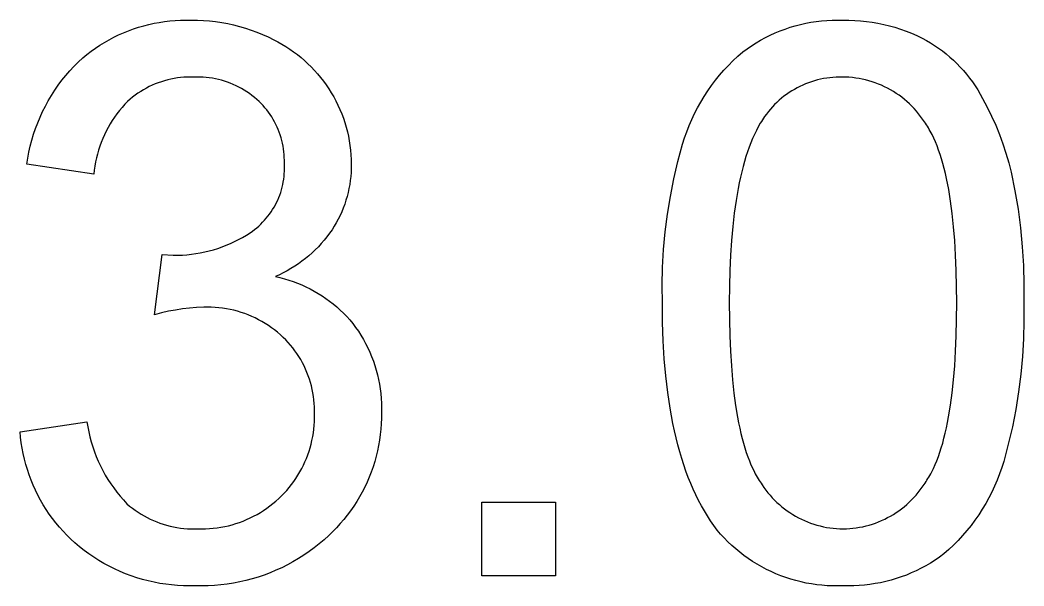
# Model space of a CAD drawing. Header units: millimetres. Extents: x 0 to 4468, y 0 to 3122.
# Drawn here: x 3204.4 to 3257.4, y 196.2 to 226 of the extents above; entities that cross this region are included whole.
import ezdxf

# ---------------------------------------------------------------- set-up
doc = ezdxf.new("R2010")
doc.units = ezdxf.units.MM
doc.header["$MEASUREMENT"] = 0
doc.layers.add('Domyślny', color=7, linetype='Continuous', true_color=0x000000)

msp = doc.modelspace()

# ---------------------------------------------------------------- linework, layer by layer
at = {"layer": 'Domyślny'}
for p, q in [((3211.79, 225.91), (3212.069, 225.952)), ((3212.069, 225.952), (3212.349, 225.985)), ((3212.349, 225.985), (3212.629, 226.009)), ((3212.629, 226.009), (3212.91, 226.023)), ((3212.91, 226.023), (3213.192, 226.028)), ((3213.192, 226.028), (3213.473, 226.024)), ((3213.473, 226.024), (3213.795, 226.021)), ((3213.795, 226.021), (3214.117, 226.008)), ((3214.117, 226.008), (3214.438, 225.983)), ((3214.438, 225.983), (3214.758, 225.947)), ((3214.758, 225.947), (3215.077, 225.901)), ((3246.14, 225.913), (3246.42, 225.956)), ((3246.42, 225.956), (3246.701, 225.989)), ((3246.701, 225.989), (3246.982, 226.012)), ((3246.982, 226.012), (3247.265, 226.025)), ((3247.265, 226.025), (3247.548, 226.029)), ((3247.548, 226.029), (3247.83, 226.024)), ((3247.83, 226.024), (3248.139, 226.024)), ((3248.139, 226.024), (3248.447, 226.014)), ((3248.447, 226.014), (3248.754, 225.993)), ((3248.754, 225.993), (3249.061, 225.962)), ((3249.061, 225.962), (3249.366, 225.92)), ((3209.902, 225.359), (3210.164, 225.465)), ((3210.164, 225.465), (3210.428, 225.561)), ((3210.428, 225.561), (3210.696, 225.649)), ((3210.696, 225.649), (3210.966, 225.728)), ((3210.966, 225.728), (3211.239, 225.798)), ((3211.239, 225.798), (3211.514, 225.859)), ((3211.514, 225.859), (3211.79, 225.91)), ((3215.077, 225.901), (3215.393, 225.843)), ((3215.393, 225.843), (3215.708, 225.774)), ((3215.708, 225.774), (3216.02, 225.695)), ((3216.02, 225.695), (3216.329, 225.605)), ((3216.329, 225.605), (3216.635, 225.504)), ((3216.635, 225.504), (3216.937, 225.393)), ((3244.247, 225.351), (3244.508, 225.459)), ((3244.508, 225.459), (3244.773, 225.558)), ((3244.773, 225.558), (3245.041, 225.648)), ((3245.041, 225.648), (3245.312, 225.728)), ((3245.312, 225.728), (3245.586, 225.799)), ((3245.586, 225.799), (3245.862, 225.861)), ((3245.862, 225.861), (3246.14, 225.913)), ((3249.366, 225.92), (3249.67, 225.868)), ((3249.67, 225.868), (3249.972, 225.805)), ((3249.972, 225.805), (3250.271, 225.731)), ((3250.271, 225.731), (3250.568, 225.648)), ((3250.568, 225.648), (3250.861, 225.554)), ((3250.861, 225.554), (3251.151, 225.45)), ((3251.151, 225.45), (3251.438, 225.336)), ((3208.898, 224.852), (3209.142, 224.991)), ((3209.142, 224.991), (3209.392, 225.122)), ((3209.392, 225.122), (3209.645, 225.245)), ((3209.645, 225.245), (3209.902, 225.359)), ((3216.937, 225.393), (3217.235, 225.271)), ((3217.235, 225.271), (3217.528, 225.139)), ((3217.528, 225.139), (3217.817, 224.997)), ((3217.817, 224.997), (3218.036, 224.884)), ((3243.243, 224.832), (3243.487, 224.975)), ((3243.487, 224.975), (3243.736, 225.109)), ((3243.736, 225.109), (3243.989, 225.235)), ((3243.989, 225.235), (3244.247, 225.351)), ((3251.438, 225.336), (3251.72, 225.212)), ((3251.72, 225.212), (3251.998, 225.078)), ((3251.998, 225.078), (3252.221, 224.958)), ((3252.221, 224.958), (3252.439, 224.83)), ((3207.969, 224.216), (3208.193, 224.387)), ((3208.193, 224.387), (3208.423, 224.55)), ((3208.423, 224.55), (3208.658, 224.705)), ((3208.658, 224.705), (3208.898, 224.852)), ((3218.036, 224.884), (3218.251, 224.764)), ((3218.251, 224.764), (3218.462, 224.636)), ((3218.462, 224.636), (3218.668, 224.502)), ((3218.668, 224.502), (3218.87, 224.361)), ((3218.87, 224.361), (3219.067, 224.213)), ((3242.541, 224.355), (3242.77, 224.522)), ((3242.77, 224.522), (3243.003, 224.681)), ((3243.003, 224.681), (3243.243, 224.832)), ((3252.439, 224.83), (3252.653, 224.695)), ((3252.653, 224.695), (3252.863, 224.553)), ((3252.863, 224.553), (3253.067, 224.403)), ((3253.067, 224.403), (3253.267, 224.247)), ((3207.515, 223.817), (3207.751, 224.038)), ((3207.751, 224.038), (3207.969, 224.216)), ((3219.067, 224.213), (3219.259, 224.058)), ((3219.259, 224.058), (3219.445, 223.897)), ((3219.445, 223.897), (3219.626, 223.73)), ((3241.784, 223.644), (3242.028, 223.89)), ((3242.028, 223.89), (3242.281, 224.127)), ((3242.281, 224.127), (3242.541, 224.355)), ((3253.267, 224.247), (3253.461, 224.084)), ((3253.461, 224.084), (3253.649, 223.915)), ((3253.649, 223.915), (3253.831, 223.739)), ((3206.858, 223.106), (3207.069, 223.351)), ((3207.069, 223.351), (3207.288, 223.588)), ((3207.288, 223.588), (3207.515, 223.817)), ((3219.626, 223.73), (3219.802, 223.558)), ((3219.802, 223.558), (3219.971, 223.379)), ((3219.971, 223.379), (3220.135, 223.195)), ((3241.321, 223.129), (3241.548, 223.391)), ((3241.548, 223.391), (3241.784, 223.644)), ((3253.831, 223.739), (3254.007, 223.557)), ((3254.007, 223.557), (3254.177, 223.369)), ((3254.177, 223.369), (3254.341, 223.176)), ((3206.463, 222.596), (3206.656, 222.855)), ((3206.656, 222.855), (3206.858, 223.106)), ((3211.901, 222.781), (3211.737, 222.725)), ((3212.066, 222.832), (3211.901, 222.781)), ((3212.233, 222.877), (3212.066, 222.832)), ((3212.401, 222.917), (3212.233, 222.877)), ((3212.571, 222.95), (3212.401, 222.917)), ((3212.741, 222.978), (3212.571, 222.95)), ((3212.913, 222.999), (3212.741, 222.978)), ((3213.085, 223.015), (3212.913, 222.999)), ((3213.257, 223.025), (3213.085, 223.015)), ((3213.43, 223.028), (3213.257, 223.025)), ((3213.603, 223.026), (3213.43, 223.028)), ((3213.767, 223.029), (3213.603, 223.026)), ((3213.931, 223.027), (3213.767, 223.029)), ((3214.095, 223.02), (3213.931, 223.027)), ((3214.259, 223.006), (3214.095, 223.02)), ((3214.422, 222.987), (3214.259, 223.006)), ((3214.584, 222.963), (3214.422, 222.987)), ((3214.745, 222.933), (3214.584, 222.963)), ((3214.906, 222.897), (3214.745, 222.933)), ((3215.064, 222.856), (3214.906, 222.897)), ((3215.222, 222.809), (3215.064, 222.856)), ((3215.377, 222.757), (3215.222, 222.809)), ((3220.135, 223.195), (3220.292, 223.005)), ((3220.292, 223.005), (3220.443, 222.811)), ((3220.443, 222.811), (3220.587, 222.611)), ((3240.894, 222.583), (3241.103, 222.859)), ((3241.103, 222.859), (3241.321, 223.129)), ((3246.166, 222.782), (3246.01, 222.728)), ((3246.323, 222.831), (3246.166, 222.782)), ((3246.482, 222.875), (3246.323, 222.831)), ((3246.643, 222.913), (3246.482, 222.875)), ((3246.804, 222.945), (3246.643, 222.913)), ((3246.967, 222.973), (3246.804, 222.945)), ((3247.13, 222.994), (3246.967, 222.973)), ((3247.295, 223.011), (3247.13, 222.994)), ((3247.459, 223.021), (3247.295, 223.011)), ((3247.624, 223.026), (3247.459, 223.021)), ((3247.789, 223.026), (3247.624, 223.026)), ((3247.966, 223.023), (3247.789, 223.026)), ((3248.143, 223.013), (3247.966, 223.023)), ((3248.32, 222.998), (3248.143, 223.013)), ((3248.496, 222.977), (3248.32, 222.998)), ((3248.671, 222.949), (3248.496, 222.977)), ((3248.846, 222.916), (3248.671, 222.949)), ((3249.018, 222.877), (3248.846, 222.916)), ((3249.19, 222.831), (3249.018, 222.877)), ((3249.36, 222.78), (3249.19, 222.831)), ((3249.528, 222.723), (3249.36, 222.78)), ((3254.341, 223.176), (3254.498, 222.977)), ((3254.498, 222.977), (3254.648, 222.773)), ((3254.648, 222.773), (3254.791, 222.564)), ((3206.104, 222.059), (3206.279, 222.331)), ((3206.279, 222.331), (3206.463, 222.596)), ((3210.808, 222.268), (3210.664, 222.174)), ((3210.956, 222.358), (3210.808, 222.268)), ((3211.107, 222.442), (3210.956, 222.358)), ((3211.261, 222.521), (3211.107, 222.442)), ((3211.417, 222.594), (3211.261, 222.521)), ((3211.576, 222.662), (3211.417, 222.594)), ((3211.737, 222.725), (3211.576, 222.662)), ((3215.531, 222.699), (3215.377, 222.757)), ((3215.683, 222.637), (3215.531, 222.699)), ((3215.832, 222.569), (3215.683, 222.637)), ((3215.979, 222.496), (3215.832, 222.569)), ((3216.124, 222.418), (3215.979, 222.496)), ((3216.265, 222.335), (3216.124, 222.418)), ((3216.404, 222.247), (3216.265, 222.335)), ((3216.539, 222.154), (3216.404, 222.247)), ((3220.587, 222.611), (3220.725, 222.407)), ((3220.725, 222.407), (3220.855, 222.198)), ((3240.507, 222.008), (3240.695, 222.299)), ((3240.695, 222.299), (3240.894, 222.583)), ((3245.122, 222.295), (3244.983, 222.205)), ((3245.263, 222.379), (3245.122, 222.295)), ((3245.408, 222.459), (3245.263, 222.379)), ((3245.555, 222.534), (3245.408, 222.459)), ((3245.704, 222.604), (3245.555, 222.534)), ((3245.856, 222.668), (3245.704, 222.604)), ((3246.01, 222.728), (3245.856, 222.668)), ((3249.694, 222.661), (3249.528, 222.723)), ((3249.857, 222.592), (3249.694, 222.661)), ((3250.018, 222.518), (3249.857, 222.592)), ((3250.177, 222.439), (3250.018, 222.518)), ((3250.333, 222.354), (3250.177, 222.439)), ((3250.485, 222.264), (3250.333, 222.354)), ((3250.635, 222.168), (3250.485, 222.264)), ((3254.791, 222.564), (3254.927, 222.351)), ((3254.927, 222.351), (3255.188, 221.898)), ((3205.784, 221.499), (3205.939, 221.782)), ((3205.939, 221.782), (3206.104, 222.059)), ((3210.12, 221.747), (3209.971, 221.591)), ((3210.25, 221.861), (3210.12, 221.747)), ((3210.384, 221.97), (3210.25, 221.861)), ((3210.522, 222.074), (3210.384, 221.97)), ((3210.664, 222.174), (3210.522, 222.074)), ((3216.672, 222.057), (3216.539, 222.154)), ((3216.8, 221.955), (3216.672, 222.057)), ((3216.926, 221.849), (3216.8, 221.955)), ((3217.047, 221.739), (3216.926, 221.849)), ((3217.154, 221.633), (3217.047, 221.739)), ((3220.855, 222.198), (3220.98, 221.984)), ((3220.98, 221.984), (3221.097, 221.766)), ((3221.097, 221.766), (3221.207, 221.545)), ((3240.328, 221.712), (3240.507, 222.008)), ((3244.461, 221.803), (3244.339, 221.691)), ((3244.586, 221.91), (3244.461, 221.803)), ((3244.715, 222.013), (3244.586, 221.91)), ((3244.847, 222.111), (3244.715, 222.013)), ((3244.983, 222.205), (3244.847, 222.111)), ((3250.781, 222.068), (3250.635, 222.168)), ((3250.923, 221.962), (3250.781, 222.068)), ((3251.062, 221.852), (3250.923, 221.962)), ((3251.197, 221.737), (3251.062, 221.852)), ((3251.328, 221.617), (3251.197, 221.737)), ((3255.188, 221.898), (3255.433, 221.436)), ((3205.503, 220.918), (3205.638, 221.211)), ((3205.638, 221.211), (3205.784, 221.499)), ((3209.69, 221.263), (3209.558, 221.093)), ((3209.828, 221.43), (3209.69, 221.263)), ((3209.971, 221.591), (3209.828, 221.43)), ((3217.258, 221.523), (3217.154, 221.633)), ((3217.357, 221.41), (3217.258, 221.523)), ((3217.452, 221.293), (3217.357, 221.41)), ((3217.544, 221.174), (3217.452, 221.293)), ((3221.207, 221.545), (3221.309, 221.319)), ((3221.309, 221.319), (3221.404, 221.091)), ((3240.001, 221.101), (3240.159, 221.409)), ((3240.159, 221.409), (3240.328, 221.712)), ((3243.892, 221.207), (3243.791, 221.076)), ((3243.998, 221.333), (3243.892, 221.207)), ((3244.108, 221.457), (3243.998, 221.333)), ((3244.221, 221.576), (3244.108, 221.457)), ((3244.339, 221.691), (3244.221, 221.576)), ((3251.455, 221.493), (3251.328, 221.617)), ((3251.577, 221.365), (3251.455, 221.493)), ((3251.695, 221.232), (3251.577, 221.365)), ((3251.808, 221.096), (3251.695, 221.232)), ((3255.433, 221.436), (3255.663, 220.966)), ((3205.378, 220.62), (3205.503, 220.918)), ((3209.312, 220.738), (3209.198, 220.555)), ((3209.432, 220.918), (3209.312, 220.738)), ((3209.558, 221.093), (3209.432, 220.918)), ((3217.631, 221.051), (3217.544, 221.174)), ((3217.713, 220.925), (3217.631, 221.051)), ((3217.792, 220.796), (3217.713, 220.925)), ((3217.866, 220.665), (3217.792, 220.796)), ((3217.935, 220.531), (3217.866, 220.665)), ((3221.404, 221.091), (3221.49, 220.859)), ((3221.49, 220.859), (3221.569, 220.624)), ((3239.717, 220.469), (3239.854, 220.787)), ((3239.854, 220.787), (3240.001, 221.101)), ((3243.524, 220.683), (3243.469, 220.593)), ((3243.58, 220.772), (3243.524, 220.683)), ((3243.637, 220.858), (3243.58, 220.772)), ((3243.695, 220.943), (3243.637, 220.858)), ((3243.791, 221.076), (3243.695, 220.943)), ((3251.917, 220.956), (3251.808, 221.096)), ((3252.021, 220.812), (3251.917, 220.956)), ((3252.119, 220.664), (3252.021, 220.812)), ((3252.172, 220.589), (3252.119, 220.664)), ((3255.663, 220.966), (3255.876, 220.489)), ((3205.16, 220.013), (3205.263, 220.318)), ((3205.263, 220.318), (3205.378, 220.62)), ((3208.99, 220.177), (3208.895, 219.983)), ((3209.091, 220.368), (3208.99, 220.177)), ((3209.198, 220.555), (3209.091, 220.368)), ((3217.999, 220.395), (3217.935, 220.531)), ((3218.059, 220.256), (3217.999, 220.395)), ((3218.113, 220.116), (3218.059, 220.256)), ((3221.569, 220.624), (3221.64, 220.387)), ((3221.64, 220.387), (3221.702, 220.148)), ((3221.702, 220.148), (3221.757, 219.907)), ((3239.477, 219.819), (3239.591, 220.146)), ((3239.591, 220.146), (3239.717, 220.469)), ((3243.259, 220.208), (3243.159, 220.002)), ((3243.362, 220.405), (3243.259, 220.208)), ((3243.469, 220.593), (3243.362, 220.405)), ((3252.224, 220.512), (3252.172, 220.589)), ((3252.275, 220.432), (3252.224, 220.512)), ((3252.326, 220.35), (3252.275, 220.432)), ((3252.375, 220.266), (3252.326, 220.35)), ((3252.424, 220.179), (3252.375, 220.266)), ((3252.472, 220.09), (3252.424, 220.179)), ((3255.876, 220.489), (3256.074, 220.005)), ((3204.984, 219.392), (3205.066, 219.704)), ((3205.066, 219.704), (3205.16, 220.013)), ((3208.807, 219.786), (3208.726, 219.586)), ((3208.895, 219.983), (3208.807, 219.786)), ((3218.163, 219.974), (3218.113, 220.116)), ((3218.208, 219.83), (3218.163, 219.974)), ((3218.248, 219.684), (3218.208, 219.83)), ((3218.283, 219.538), (3218.248, 219.684)), ((3221.757, 219.907), (3221.803, 219.664)), ((3221.803, 219.664), (3221.84, 219.419)), ((3239.374, 219.488), (3239.477, 219.819)), ((3243.062, 219.787), (3242.97, 219.564)), ((3243.159, 220.002), (3243.062, 219.787)), ((3252.519, 219.999), (3252.472, 220.09)), ((3252.611, 219.809), (3252.519, 219.999)), ((3252.699, 219.609), (3252.611, 219.809)), ((3252.784, 219.401), (3252.699, 219.609)), ((3256.074, 220.005), (3256.255, 219.514)), ((3204.852, 218.76), (3204.912, 219.077)), ((3204.912, 219.077), (3204.984, 219.392)), ((3208.584, 219.179), (3208.524, 218.972)), ((3208.651, 219.384), (3208.584, 219.179)), ((3208.726, 219.586), (3208.651, 219.384)), ((3218.312, 219.39), (3218.283, 219.538)), ((3218.337, 219.241), (3218.312, 219.39)), ((3218.356, 219.092), (3218.337, 219.241)), ((3218.37, 218.942), (3218.356, 219.092)), ((3221.84, 219.419), (3221.87, 219.173)), ((3221.87, 219.173), (3221.891, 218.927)), ((3239.127, 218.579), (3239.374, 219.488)), ((3242.795, 219.091), (3242.714, 218.841)), ((3242.881, 219.332), (3242.795, 219.091)), ((3242.97, 219.564), (3242.881, 219.332)), ((3252.866, 219.182), (3252.784, 219.401)), ((3252.944, 218.955), (3252.866, 219.182)), ((3256.255, 219.514), (3256.419, 219.018)), ((3204.802, 218.441), (3204.852, 218.76)), ((3208.424, 218.552), (3208.385, 218.34)), ((3208.47, 218.763), (3208.424, 218.552)), ((3208.524, 218.972), (3208.47, 218.763)), ((3218.379, 218.792), (3218.37, 218.942)), ((3218.383, 218.641), (3218.379, 218.792)), ((3218.381, 218.49), (3218.383, 218.641)), ((3221.891, 218.927), (3221.904, 218.68)), ((3221.904, 218.68), (3221.908, 218.432)), ((3238.911, 217.662), (3239.127, 218.579)), ((3242.636, 218.583), (3242.561, 218.315)), ((3242.714, 218.841), (3242.636, 218.583)), ((3253.019, 218.718), (3252.944, 218.955)), ((3253.091, 218.471), (3253.019, 218.718)), ((3256.419, 219.018), (3256.566, 218.516)), ((3208.329, 217.912), (3204.802, 218.441)), ((3208.354, 218.126), (3208.329, 217.912)), ((3208.385, 218.34), (3208.354, 218.126)), ((3218.379, 217.921), (3218.387, 218.063)), ((3218.388, 218.348), (3218.381, 218.49)), ((3218.387, 218.063), (3218.39, 218.206)), ((3218.39, 218.206), (3218.388, 218.348)), ((3221.906, 218.218), (3221.897, 218.004)), ((3221.908, 218.432), (3221.906, 218.218)), ((3242.49, 218.039), (3242.423, 217.754)), ((3242.561, 218.315), (3242.49, 218.039)), ((3253.159, 218.216), (3253.091, 218.471)), ((3253.224, 217.95), (3253.159, 218.216)), ((3256.566, 218.516), (3256.696, 218.01)), ((3256.696, 218.01), (3256.891, 217.037)), ((3218.298, 217.357), (3218.326, 217.497)), ((3218.326, 217.497), (3218.348, 217.638)), ((3218.348, 217.638), (3218.366, 217.779)), ((3218.366, 217.779), (3218.379, 217.921)), ((3221.856, 217.577), (3221.825, 217.365)), ((3221.88, 217.79), (3221.856, 217.577)), ((3221.897, 218.004), (3221.88, 217.79)), ((3238.728, 216.738), (3238.911, 217.662)), ((3242.423, 217.754), (3242.36, 217.461)), ((3253.286, 217.676), (3253.224, 217.95)), ((3253.399, 217.098), (3253.286, 217.676)), ((3218.186, 216.945), (3218.228, 217.081)), ((3218.228, 217.081), (3218.265, 217.218)), ((3218.265, 217.218), (3218.298, 217.357)), ((3221.786, 217.154), (3221.741, 216.945)), ((3221.825, 217.365), (3221.786, 217.154)), ((3242.3, 217.158), (3242.191, 216.527)), ((3242.36, 217.461), (3242.3, 217.158)), ((3253.499, 216.483), (3253.399, 217.098)), ((3256.891, 217.037), (3257.053, 216.058)), ((3217.971, 216.418), (3218.032, 216.546)), ((3218.032, 216.546), (3218.088, 216.677)), ((3218.088, 216.677), (3218.139, 216.81)), ((3218.139, 216.81), (3218.186, 216.945)), ((3221.627, 216.532), (3221.56, 216.328)), ((3221.687, 216.737), (3221.627, 216.532)), ((3221.741, 216.945), (3221.687, 216.737)), ((3238.576, 215.808), (3238.728, 216.738)), ((3242.191, 216.527), (3242.096, 215.86)), ((3253.586, 215.83), (3253.499, 216.483)), ((3217.603, 215.809), (3217.685, 215.925)), ((3217.685, 215.925), (3217.763, 216.044)), ((3217.763, 216.044), (3217.837, 216.166)), ((3217.837, 216.166), (3217.906, 216.291)), ((3217.906, 216.291), (3217.971, 216.418)), ((3221.404, 215.929), (3221.316, 215.733)), ((3221.485, 216.127), (3221.404, 215.929)), ((3221.56, 216.328), (3221.485, 216.127)), ((3257.053, 216.058), (3257.181, 215.074)), ((3217.134, 215.273), (3217.235, 215.374)), ((3217.235, 215.374), (3217.333, 215.478)), ((3217.333, 215.478), (3217.427, 215.585)), ((3217.427, 215.585), (3217.517, 215.695)), ((3217.517, 215.695), (3217.603, 215.809)), ((3221.221, 215.541), (3221.12, 215.352)), ((3221.316, 215.733), (3221.221, 215.541)), ((3238.457, 214.874), (3238.576, 215.808)), ((3242.096, 215.86), (3242.016, 215.159)), ((3253.659, 215.14), (3253.586, 215.83)), ((3216.58, 214.827), (3216.697, 214.908)), ((3216.697, 214.908), (3216.811, 214.994)), ((3216.811, 214.994), (3216.922, 215.083)), ((3216.922, 215.083), (3217.03, 215.176)), ((3217.03, 215.176), (3217.134, 215.273)), ((3220.898, 214.985), (3220.765, 214.796)), ((3221.012, 215.167), (3220.898, 214.985)), ((3221.12, 215.352), (3221.012, 215.167)), ((3238.371, 213.936), (3238.457, 214.874)), ((3242.016, 215.159), (3241.951, 214.422)), ((3253.719, 214.412), (3253.659, 215.14)), ((3257.181, 215.074), (3257.275, 214.086)), ((3215.537, 214.256), (3215.753, 214.356)), ((3215.753, 214.356), (3215.965, 214.464)), ((3215.965, 214.464), (3216.174, 214.578)), ((3216.174, 214.578), (3216.379, 214.699)), ((3216.379, 214.699), (3216.58, 214.827)), ((3220.48, 214.431), (3220.329, 214.256)), ((3220.626, 214.611), (3220.48, 214.431)), ((3220.765, 214.796), (3220.626, 214.611)), ((3241.951, 214.422), (3241.9, 213.65)), ((3253.766, 213.646), (3253.719, 214.412)), ((3213.949, 213.762), (3214.182, 213.81)), ((3214.182, 213.81), (3214.414, 213.865)), ((3214.414, 213.865), (3214.644, 213.928)), ((3214.644, 213.928), (3214.871, 213.999)), ((3214.871, 213.999), (3215.096, 214.078)), ((3215.096, 214.078), (3215.318, 214.163)), ((3215.318, 214.163), (3215.537, 214.256)), ((3220.009, 213.922), (3219.841, 213.763)), ((3220.172, 214.087), (3220.009, 213.922)), ((3220.329, 214.256), (3220.172, 214.087)), ((3238.317, 212.995), (3238.371, 213.936)), ((3257.275, 214.086), (3257.335, 213.096)), ((3211.539, 210.505), (3211.947, 213.679)), ((3211.947, 213.679), (3212.528, 213.638)), ((3212.528, 213.638), (3212.766, 213.639)), ((3212.766, 213.639), (3213.004, 213.648)), ((3213.004, 213.648), (3213.242, 213.665)), ((3213.242, 213.665), (3213.479, 213.689)), ((3213.479, 213.689), (3213.715, 213.721)), ((3213.715, 213.721), (3213.949, 213.762)), ((3219.306, 213.321), (3219.119, 213.186)), ((3219.49, 213.463), (3219.306, 213.321)), ((3219.668, 213.61), (3219.49, 213.463)), ((3219.841, 213.763), (3219.668, 213.61)), ((3241.9, 213.65), (3241.864, 212.842)), ((3253.799, 212.842), (3253.766, 213.646)), ((3218.53, 212.82), (3218.326, 212.711)), ((3218.73, 212.935), (3218.53, 212.82)), ((3218.926, 213.057), (3218.73, 212.935)), ((3219.119, 213.186), (3218.926, 213.057)), ((3238.296, 212.053), (3238.317, 212.995)), ((3241.864, 212.842), (3241.842, 212)), ((3253.826, 211.122), (3253.799, 212.842)), ((3257.335, 213.096), (3257.361, 212.104)), ((3218.118, 212.609), (3217.907, 212.514)), ((3217.907, 212.514), (3218.144, 212.461)), ((3218.326, 212.711), (3218.118, 212.609)), ((3218.144, 212.461), (3218.38, 212.4)), ((3218.38, 212.4), (3218.613, 212.331)), ((3218.613, 212.331), (3218.844, 212.254)), ((3218.844, 212.254), (3219.072, 212.169)), ((3219.072, 212.169), (3219.297, 212.076)), ((3219.297, 212.076), (3219.519, 211.976)), ((3219.519, 211.976), (3219.737, 211.868)), ((3219.737, 211.868), (3219.951, 211.753)), ((3219.951, 211.753), (3220.161, 211.63)), ((3238.308, 211.111), (3238.296, 212.053)), ((3241.842, 212), (3241.835, 211.122)), ((3257.361, 212.104), (3257.353, 211.111)), ((3220.161, 211.63), (3220.367, 211.501)), ((3220.367, 211.501), (3220.568, 211.364)), ((3220.568, 211.364), (3220.765, 211.221)), ((3220.765, 211.221), (3220.956, 211.071)), ((3211.902, 210.6), (3211.539, 210.505)), ((3212.267, 210.683), (3211.902, 210.6)), ((3212.636, 210.752), (3212.267, 210.683)), ((3213.006, 210.809), (3212.636, 210.752)), ((3213.379, 210.853), (3213.006, 210.809)), ((3213.752, 210.884), (3213.379, 210.853)), ((3214.127, 210.902), (3213.752, 210.884)), ((3214.327, 210.906), (3214.127, 210.902)), ((3214.527, 210.902), (3214.327, 210.906)), ((3214.727, 210.892), (3214.527, 210.902)), ((3214.926, 210.875), (3214.727, 210.892)), ((3215.125, 210.85), (3214.926, 210.875)), ((3215.323, 210.819), (3215.125, 210.85)), ((3215.519, 210.782), (3215.323, 210.819)), ((3215.714, 210.737), (3215.519, 210.782)), ((3215.908, 210.686), (3215.714, 210.737)), ((3216.1, 210.628), (3215.908, 210.686)), ((3216.289, 210.563), (3216.1, 210.628)), ((3220.956, 211.071), (3221.143, 210.914)), ((3221.143, 210.914), (3221.323, 210.751)), ((3221.323, 210.751), (3221.498, 210.582)), ((3238.319, 210.101), (3238.308, 211.111)), ((3241.835, 211.122), (3241.862, 209.387)), ((3253.799, 209.391), (3253.826, 211.122)), ((3257.353, 211.111), (3257.364, 210.174)), ((3216.476, 210.492), (3216.289, 210.563)), ((3216.661, 210.415), (3216.476, 210.492)), ((3216.843, 210.331), (3216.661, 210.415)), ((3217.021, 210.241), (3216.843, 210.331)), ((3217.197, 210.145), (3217.021, 210.241)), ((3217.369, 210.043), (3217.197, 210.145)), ((3221.498, 210.582), (3221.668, 210.407)), ((3221.668, 210.407), (3221.831, 210.227)), ((3221.831, 210.227), (3221.988, 210.041)), ((3238.353, 209.126), (3238.319, 210.101)), ((3257.364, 210.174), (3257.343, 209.237)), ((3217.538, 209.935), (3217.369, 210.043)), ((3217.702, 209.821), (3217.538, 209.935)), ((3217.863, 209.701), (3217.702, 209.821)), ((3218.019, 209.576), (3217.863, 209.701)), ((3218.171, 209.446), (3218.019, 209.576)), ((3221.988, 210.041), (3222.138, 209.839)), ((3222.138, 209.839), (3222.281, 209.632)), ((3222.281, 209.632), (3222.417, 209.42)), ((3218.319, 209.311), (3218.171, 209.446)), ((3218.452, 209.179), (3218.319, 209.311)), ((3218.58, 209.042), (3218.452, 209.179)), ((3218.703, 208.901), (3218.58, 209.042)), ((3222.417, 209.42), (3222.545, 209.203)), ((3222.545, 209.203), (3222.666, 208.983)), ((3238.409, 208.186), (3238.353, 209.126)), ((3241.862, 209.387), (3241.895, 208.577)), ((3253.765, 208.583), (3253.799, 209.391)), ((3257.343, 209.237), (3257.289, 208.302)), ((3218.821, 208.756), (3218.703, 208.901)), ((3218.935, 208.606), (3218.821, 208.756)), ((3219.042, 208.453), (3218.935, 208.606)), ((3222.666, 208.983), (3222.779, 208.758)), ((3222.779, 208.758), (3222.885, 208.529)), ((3222.885, 208.529), (3222.982, 208.297)), ((3241.895, 208.577), (3241.943, 207.805)), ((3253.718, 207.813), (3253.765, 208.583)), ((3219.145, 208.296), (3219.042, 208.453)), ((3219.242, 208.136), (3219.145, 208.296)), ((3219.333, 207.972), (3219.242, 208.136)), ((3219.419, 207.806), (3219.333, 207.972)), ((3222.982, 208.297), (3223.071, 208.061)), ((3223.071, 208.061), (3223.152, 207.823)), ((3238.488, 207.281), (3238.409, 208.186)), ((3257.289, 208.302), (3257.204, 207.368)), ((3219.499, 207.636), (3219.419, 207.806)), ((3219.572, 207.464), (3219.499, 207.636)), ((3219.64, 207.289), (3219.572, 207.464)), ((3223.152, 207.823), (3223.225, 207.582)), ((3223.225, 207.582), (3223.289, 207.339)), ((3241.943, 207.805), (3242.003, 207.072)), ((3253.657, 207.081), (3253.718, 207.813)), ((3219.702, 207.112), (3219.64, 207.289)), ((3219.757, 206.933), (3219.702, 207.112)), ((3219.806, 206.753), (3219.757, 206.933)), ((3223.289, 207.339), (3223.345, 207.093)), ((3223.345, 207.093), (3223.393, 206.846)), ((3238.59, 206.411), (3238.488, 207.281)), ((3242.003, 207.072), (3242.078, 206.378)), ((3253.583, 206.388), (3253.657, 207.081)), ((3257.204, 207.368), (3257.086, 206.439)), ((3219.849, 206.57), (3219.806, 206.753)), ((3219.885, 206.386), (3219.849, 206.57)), ((3219.915, 206.201), (3219.885, 206.386)), ((3223.393, 206.846), (3223.431, 206.597)), ((3223.431, 206.597), (3223.461, 206.347)), ((3238.714, 205.576), (3238.59, 206.411)), ((3242.078, 206.378), (3242.166, 205.721)), ((3253.495, 205.733), (3253.583, 206.388)), ((3257.086, 206.439), (3256.936, 205.513)), ((3219.939, 206.016), (3219.915, 206.201)), ((3219.956, 205.829), (3219.939, 206.016)), ((3223.461, 206.347), (3223.483, 206.096)), ((3223.483, 206.096), (3223.496, 205.845)), ((3223.496, 205.845), (3223.5, 205.593)), ((3219.966, 205.642), (3219.956, 205.829)), ((3219.97, 205.455), (3219.966, 205.642)), ((3219.968, 205.267), (3219.97, 205.455)), ((3223.5, 205.593), (3223.495, 205.342)), ((3223.495, 205.342), (3223.495, 205.052)), ((3238.784, 205.172), (3238.714, 205.576)), ((3242.166, 205.721), (3242.267, 205.104)), ((3253.394, 205.116), (3253.495, 205.733)), ((3256.936, 205.513), (3256.755, 204.594)), ((3204.45, 204.333), (3207.976, 204.862)), ((3207.976, 204.862), (3208.019, 204.594)), ((3219.952, 204.671), (3219.964, 204.869)), ((3219.964, 204.869), (3219.969, 205.068)), ((3219.969, 205.068), (3219.968, 205.267)), ((3223.495, 205.052), (3223.484, 204.762)), ((3238.86, 204.777), (3238.784, 205.172)), ((3242.267, 205.104), (3242.323, 204.809)), ((3242.323, 204.809), (3242.382, 204.524)), ((3253.279, 204.537), (3253.338, 204.822)), ((3253.338, 204.822), (3253.394, 205.116)), ((3204.476, 204.044), (3204.45, 204.333)), ((3208.019, 204.594), (3208.071, 204.328)), ((3208.071, 204.328), (3208.133, 204.064)), ((3219.876, 204.079), (3219.908, 204.275)), ((3219.908, 204.275), (3219.933, 204.473)), ((3219.933, 204.473), (3219.952, 204.671)), ((3223.465, 204.472), (3223.435, 204.184)), ((3223.484, 204.762), (3223.465, 204.472)), ((3238.942, 204.39), (3238.86, 204.777)), ((3239.03, 204.012), (3238.942, 204.39)), ((3242.382, 204.524), (3242.444, 204.249)), ((3253.151, 203.996), (3253.217, 204.262)), ((3253.217, 204.262), (3253.279, 204.537)), ((3256.755, 204.594), (3256.542, 203.681)), ((3204.512, 203.755), (3204.476, 204.044)), ((3204.558, 203.468), (3204.512, 203.755)), ((3208.133, 204.064), (3208.203, 203.802)), ((3208.203, 203.802), (3208.283, 203.542)), ((3219.791, 203.69), (3219.837, 203.884)), ((3219.837, 203.884), (3219.876, 204.079)), ((3223.396, 203.896), (3223.347, 203.61)), ((3223.435, 204.184), (3223.396, 203.896)), ((3239.123, 203.643), (3239.03, 204.012)), ((3242.444, 204.249), (3242.51, 203.984)), ((3242.51, 203.984), (3242.579, 203.728)), ((3242.579, 203.728), (3242.652, 203.481)), ((3253.009, 203.494), (3253.081, 203.74)), ((3253.081, 203.74), (3253.151, 203.996)), ((3204.613, 203.182), (3204.558, 203.468)), ((3208.283, 203.542), (3208.371, 203.286)), ((3208.371, 203.286), (3208.468, 203.032)), ((3219.616, 203.119), (3219.681, 203.308)), ((3219.681, 203.308), (3219.739, 203.498)), ((3219.739, 203.498), (3219.791, 203.69)), ((3223.288, 203.326), (3223.22, 203.044)), ((3223.347, 203.61), (3223.288, 203.326)), ((3239.221, 203.283), (3239.123, 203.643)), ((3239.326, 202.931), (3239.221, 203.283)), ((3242.652, 203.481), (3242.728, 203.244)), ((3242.728, 203.244), (3242.807, 203.017)), ((3252.854, 203.03), (3252.933, 203.257)), ((3252.933, 203.257), (3253.009, 203.494)), ((3256.542, 203.681), (3256.298, 202.776)), ((3204.678, 202.899), (3204.613, 203.182)), ((3204.752, 202.617), (3204.678, 202.899)), ((3208.468, 203.032), (3208.574, 202.783)), ((3208.574, 202.783), (3208.689, 202.537)), ((3219.383, 202.57), (3219.467, 202.75)), ((3219.467, 202.75), (3219.545, 202.934)), ((3219.545, 202.934), (3219.616, 203.119)), ((3223.143, 202.765), (3223.056, 202.488)), ((3223.22, 203.044), (3223.143, 202.765)), ((3239.436, 202.588), (3239.326, 202.931)), ((3242.807, 203.017), (3242.89, 202.8)), ((3242.89, 202.8), (3242.976, 202.592)), ((3252.685, 202.604), (3252.771, 202.812)), ((3252.771, 202.812), (3252.854, 203.03)), ((3256.298, 202.776), (3256.195, 202.445)), ((3204.836, 202.339), (3204.752, 202.617)), ((3204.928, 202.063), (3204.836, 202.339)), ((3208.689, 202.537), (3208.812, 202.295)), ((3208.812, 202.295), (3208.943, 202.057)), ((3219.096, 202.047), (3219.198, 202.218)), ((3219.198, 202.218), (3219.294, 202.392)), ((3219.294, 202.392), (3219.383, 202.57)), ((3222.959, 202.214), (3222.854, 201.944)), ((3223.056, 202.488), (3222.959, 202.214)), ((3239.551, 202.254), (3239.436, 202.588)), ((3239.673, 201.929), (3239.551, 202.254)), ((3242.976, 202.592), (3243.066, 202.393)), ((3243.066, 202.393), (3243.158, 202.205)), ((3243.158, 202.205), (3243.206, 202.114)), ((3252.455, 202.125), (3252.502, 202.216)), ((3252.502, 202.216), (3252.595, 202.405)), ((3252.595, 202.405), (3252.685, 202.604)), ((3256.195, 202.445), (3256.082, 202.118)), ((3205.03, 201.791), (3204.928, 202.063)), ((3205.141, 201.522), (3205.03, 201.791)), ((3208.943, 202.057), (3209.082, 201.825)), ((3209.082, 201.825), (3209.23, 201.597)), ((3218.757, 201.556), (3218.876, 201.715)), ((3218.876, 201.715), (3218.989, 201.879)), ((3218.989, 201.879), (3219.096, 202.047)), ((3222.74, 201.678), (3222.616, 201.415)), ((3222.854, 201.944), (3222.74, 201.678)), ((3239.8, 201.612), (3239.673, 201.929)), ((3239.932, 201.305), (3239.8, 201.612)), ((3243.206, 202.114), (3243.255, 202.026)), ((3243.255, 202.026), (3243.304, 201.94)), ((3243.304, 201.94), (3243.354, 201.856)), ((3243.354, 201.856), (3243.405, 201.775)), ((3243.405, 201.775), (3243.457, 201.696)), ((3243.457, 201.696), (3243.51, 201.62)), ((3243.51, 201.62), (3243.564, 201.546)), ((3252.097, 201.556), (3252.151, 201.63)), ((3252.151, 201.63), (3252.203, 201.707)), ((3252.203, 201.707), (3252.255, 201.786)), ((3252.255, 201.786), (3252.306, 201.867)), ((3252.306, 201.867), (3252.357, 201.951)), ((3252.357, 201.951), (3252.406, 202.037)), ((3252.406, 202.037), (3252.455, 202.125)), ((3255.957, 201.794), (3255.821, 201.475)), ((3256.082, 202.118), (3255.957, 201.794)), ((3205.261, 201.257), (3205.141, 201.522)), ((3205.39, 200.996), (3205.261, 201.257)), ((3209.23, 201.597), (3209.385, 201.374)), ((3209.385, 201.374), (3209.548, 201.157)), ((3209.548, 201.157), (3209.718, 200.946)), ((3218.231, 200.959), (3218.37, 201.101)), ((3218.37, 201.101), (3218.504, 201.248)), ((3218.504, 201.248), (3218.633, 201.4)), ((3218.633, 201.4), (3218.757, 201.556)), ((3222.484, 201.157), (3222.343, 200.903)), ((3222.616, 201.415), (3222.484, 201.157)), ((3240.07, 201.006), (3239.932, 201.305)), ((3243.564, 201.546), (3243.662, 201.402)), ((3243.662, 201.402), (3243.765, 201.261)), ((3243.765, 201.261), (3243.873, 201.124)), ((3243.873, 201.124), (3243.985, 200.99)), ((3251.677, 200.998), (3251.789, 201.132)), ((3251.789, 201.132), (3251.896, 201.27)), ((3251.896, 201.27), (3251.999, 201.411)), ((3251.999, 201.411), (3252.097, 201.556)), ((3255.675, 201.161), (3255.517, 200.852)), ((3255.821, 201.475), (3255.675, 201.161)), ((3205.527, 200.74), (3205.39, 200.996)), ((3205.673, 200.488), (3205.527, 200.74)), ((3209.718, 200.946), (3209.896, 200.741)), ((3209.896, 200.741), (3210.08, 200.542)), ((3217.618, 200.426), (3217.778, 200.552)), ((3217.778, 200.552), (3217.933, 200.682)), ((3217.933, 200.682), (3218.084, 200.818)), ((3218.084, 200.818), (3218.231, 200.959)), ((3222.194, 200.655), (3222.036, 200.411)), ((3222.343, 200.903), (3222.194, 200.655)), ((3228.785, 196.75), (3228.785, 200.63)), ((3228.785, 200.63), (3232.665, 200.63)), ((3232.665, 200.63), (3232.665, 196.75)), ((3240.214, 200.716), (3240.07, 201.006)), ((3240.364, 200.434), (3240.214, 200.716)), ((3243.985, 200.99), (3244.102, 200.861)), ((3244.102, 200.861), (3244.223, 200.735)), ((3244.223, 200.735), (3244.348, 200.613)), ((3244.348, 200.613), (3244.477, 200.496)), ((3251.185, 200.502), (3251.314, 200.62)), ((3251.314, 200.62), (3251.439, 200.742)), ((3251.439, 200.742), (3251.56, 200.868)), ((3251.56, 200.868), (3251.677, 200.998)), ((3255.349, 200.549), (3255.171, 200.252)), ((3255.517, 200.852), (3255.349, 200.549)), ((3205.827, 200.242), (3205.673, 200.488)), ((3205.989, 200), (3205.827, 200.242)), ((3210.08, 200.542), (3210.221, 200.423)), ((3210.221, 200.423), (3210.367, 200.309)), ((3210.367, 200.309), (3210.516, 200.2)), ((3210.516, 200.2), (3210.669, 200.096)), ((3210.669, 200.096), (3210.825, 199.997)), ((3216.939, 199.981), (3217.114, 200.084)), ((3217.114, 200.084), (3217.286, 200.192)), ((3217.286, 200.192), (3217.454, 200.306)), ((3217.454, 200.306), (3217.618, 200.426)), ((3221.871, 200.173), (3221.697, 199.941)), ((3222.036, 200.411), (3221.871, 200.173)), ((3240.519, 200.161), (3240.364, 200.434)), ((3240.679, 199.898), (3240.519, 200.161)), ((3244.477, 200.496), (3244.611, 200.384)), ((3244.611, 200.384), (3244.747, 200.275)), ((3244.747, 200.275), (3244.888, 200.172)), ((3244.888, 200.172), (3245.032, 200.073)), ((3245.032, 200.073), (3245.179, 199.98)), ((3250.483, 199.984), (3250.631, 200.078)), ((3250.631, 200.078), (3250.775, 200.177)), ((3250.775, 200.177), (3250.915, 200.281)), ((3250.915, 200.281), (3251.052, 200.389)), ((3251.052, 200.389), (3251.185, 200.502)), ((3255.171, 200.252), (3254.983, 199.961)), ((3206.16, 199.765), (3205.989, 200)), ((3206.338, 199.535), (3206.16, 199.765)), ((3206.523, 199.311), (3206.338, 199.535)), ((3210.825, 199.997), (3210.984, 199.904)), ((3210.984, 199.904), (3211.147, 199.817)), ((3211.147, 199.817), (3211.312, 199.735)), ((3211.312, 199.735), (3211.481, 199.659)), ((3211.481, 199.659), (3211.651, 199.588)), ((3211.651, 199.588), (3211.824, 199.524)), ((3211.824, 199.524), (3211.999, 199.465)), ((3215.628, 199.438), (3215.823, 199.497)), ((3215.823, 199.497), (3216.016, 199.561)), ((3216.016, 199.561), (3216.206, 199.633)), ((3216.206, 199.633), (3216.393, 199.71)), ((3216.393, 199.71), (3216.578, 199.795)), ((3216.578, 199.795), (3216.76, 199.885)), ((3216.76, 199.885), (3216.939, 199.981)), ((3221.327, 199.494), (3221.131, 199.28)), ((3221.516, 199.714), (3221.327, 199.494)), ((3221.697, 199.941), (3221.516, 199.714)), ((3240.846, 199.642), (3240.679, 199.898)), ((3241.018, 199.396), (3240.846, 199.642)), ((3245.179, 199.98), (3245.329, 199.891)), ((3245.329, 199.891), (3245.483, 199.807)), ((3245.483, 199.807), (3245.639, 199.729)), ((3245.639, 199.729), (3245.797, 199.656)), ((3245.797, 199.656), (3245.958, 199.588)), ((3245.958, 199.588), (3246.121, 199.526)), ((3246.121, 199.526), (3246.286, 199.47)), ((3249.376, 199.472), (3249.541, 199.528)), ((3249.541, 199.528), (3249.704, 199.591)), ((3249.704, 199.591), (3249.865, 199.659)), ((3249.865, 199.659), (3250.024, 199.732)), ((3250.024, 199.732), (3250.18, 199.811)), ((3250.18, 199.811), (3250.333, 199.895)), ((3250.333, 199.895), (3250.483, 199.984)), ((3254.784, 199.676), (3254.576, 199.399)), ((3254.983, 199.961), (3254.784, 199.676)), ((3206.716, 199.093), (3206.523, 199.311)), ((3206.916, 198.882), (3206.716, 199.093)), ((3211.999, 199.465), (3212.176, 199.412)), ((3212.176, 199.412), (3212.355, 199.366)), ((3212.355, 199.366), (3212.535, 199.326)), ((3212.535, 199.326), (3212.717, 199.292)), ((3212.717, 199.292), (3212.899, 199.264)), ((3212.899, 199.264), (3213.083, 199.242)), ((3213.083, 199.242), (3213.267, 199.227)), ((3213.267, 199.227), (3213.451, 199.218)), ((3213.451, 199.218), (3213.636, 199.215)), ((3213.636, 199.215), (3213.821, 199.219)), ((3213.821, 199.219), (3214.024, 199.216)), ((3214.024, 199.216), (3214.227, 199.22)), ((3214.227, 199.22), (3214.43, 199.23)), ((3214.43, 199.23), (3214.632, 199.248)), ((3214.632, 199.248), (3214.834, 199.272)), ((3214.834, 199.272), (3215.034, 199.304)), ((3215.034, 199.304), (3215.234, 199.342)), ((3215.234, 199.342), (3215.432, 199.387)), ((3215.432, 199.387), (3215.628, 199.438)), ((3220.928, 199.073), (3220.717, 198.873)), ((3221.131, 199.28), (3220.928, 199.073)), ((3241.195, 199.159), (3241.018, 199.396)), ((3241.377, 198.947), (3241.195, 199.159)), ((3246.286, 199.47), (3246.453, 199.419)), ((3246.453, 199.419), (3246.621, 199.374)), ((3246.621, 199.374), (3246.791, 199.334)), ((3246.791, 199.334), (3246.963, 199.3)), ((3246.963, 199.3), (3247.135, 199.272)), ((3247.135, 199.272), (3247.308, 199.25)), ((3247.308, 199.25), (3247.482, 199.234)), ((3247.482, 199.234), (3247.656, 199.224)), ((3247.656, 199.224), (3247.83, 199.219)), ((3247.83, 199.219), (3248.005, 199.224)), ((3248.005, 199.224), (3248.179, 199.234)), ((3248.179, 199.234), (3248.353, 199.251)), ((3248.353, 199.251), (3248.527, 199.273)), ((3248.527, 199.273), (3248.699, 199.301)), ((3248.699, 199.301), (3248.87, 199.335)), ((3248.87, 199.335), (3249.04, 199.375)), ((3249.04, 199.375), (3249.209, 199.42)), ((3249.209, 199.42), (3249.376, 199.472)), ((3254.359, 199.129), (3254.132, 198.866)), ((3254.576, 199.399), (3254.359, 199.129)), ((3207.123, 198.678), (3206.916, 198.882)), ((3207.337, 198.481), (3207.123, 198.678)), ((3207.577, 198.278), (3207.337, 198.481)), ((3220.214, 198.431), (3219.952, 198.223)), ((3220.47, 198.648), (3220.214, 198.431)), ((3220.717, 198.873), (3220.47, 198.648)), ((3241.565, 198.742), (3241.377, 198.947)), ((3241.76, 198.543), (3241.565, 198.742)), ((3241.962, 198.351), (3241.76, 198.543)), ((3253.897, 198.612), (3253.653, 198.366)), ((3254.132, 198.866), (3253.897, 198.612)), ((3207.824, 198.084), (3207.577, 198.278)), ((3208.077, 197.899), (3207.824, 198.084)), ((3219.682, 198.024), (3219.406, 197.834)), ((3219.952, 198.223), (3219.682, 198.024)), ((3242.17, 198.166), (3241.962, 198.351)), ((3242.385, 197.988), (3242.17, 198.166)), ((3242.606, 197.818), (3242.385, 197.988)), ((3253.4, 198.128), (3253.14, 197.899)), ((3253.653, 198.366), (3253.4, 198.128)), ((3208.337, 197.722), (3208.077, 197.899)), ((3208.602, 197.554), (3208.337, 197.722)), ((3208.873, 197.396), (3208.602, 197.554)), ((3209.15, 197.247), (3208.873, 197.396)), ((3218.835, 197.484), (3218.54, 197.324)), ((3219.123, 197.654), (3218.835, 197.484)), ((3219.406, 197.834), (3219.123, 197.654)), ((3242.832, 197.656), (3242.606, 197.818)), ((3243.064, 197.501), (3242.832, 197.656)), ((3243.301, 197.355), (3243.064, 197.501)), ((3252.437, 197.419), (3252.192, 197.276)), ((3252.677, 197.571), (3252.437, 197.419)), ((3252.911, 197.731), (3252.677, 197.571)), ((3253.14, 197.899), (3252.911, 197.731)), ((3209.431, 197.107), (3209.15, 197.247)), ((3209.717, 196.977), (3209.431, 197.107)), ((3210.007, 196.857), (3209.717, 196.977)), ((3210.301, 196.746), (3210.007, 196.857)), ((3217.627, 196.906), (3217.314, 196.787)), ((3217.936, 197.035), (3217.627, 196.906)), ((3218.241, 197.174), (3217.936, 197.035)), ((3218.54, 197.324), (3218.241, 197.174)), ((3243.542, 197.216), (3243.301, 197.355)), ((3243.789, 197.086), (3243.542, 197.216)), ((3244.04, 196.965), (3243.789, 197.086)), ((3244.294, 196.852), (3244.04, 196.965)), ((3244.553, 196.748), (3244.294, 196.852)), ((3251.429, 196.897), (3251.166, 196.788)), ((3251.687, 197.014), (3251.429, 196.897)), ((3251.942, 197.141), (3251.687, 197.014)), ((3252.192, 197.276), (3251.942, 197.141)), ((3210.598, 196.646), (3210.301, 196.746)), ((3210.899, 196.557), (3210.598, 196.646)), ((3211.203, 196.477), (3210.899, 196.557)), ((3211.509, 196.408), (3211.203, 196.477)), ((3211.818, 196.349), (3211.509, 196.408)), ((3212.128, 196.301), (3211.818, 196.349)), ((3215.696, 196.36), (3215.365, 196.309)), ((3216.025, 196.423), (3215.696, 196.36)), ((3216.352, 196.498), (3216.025, 196.423)), ((3216.675, 196.583), (3216.352, 196.498)), ((3216.996, 196.68), (3216.675, 196.583)), ((3217.314, 196.787), (3216.996, 196.68)), ((3232.665, 196.75), (3228.785, 196.75)), ((3244.815, 196.653), (3244.553, 196.748)), ((3245.08, 196.567), (3244.815, 196.653)), ((3245.347, 196.49), (3245.08, 196.567)), ((3245.618, 196.423), (3245.347, 196.49)), ((3245.89, 196.364), (3245.618, 196.423)), ((3246.164, 196.315), (3245.89, 196.364)), ((3246.44, 196.276), (3246.164, 196.315)), ((3249.528, 196.332), (3249.247, 196.289)), ((3249.807, 196.384), (3249.528, 196.332)), ((3250.084, 196.446), (3249.807, 196.384)), ((3250.359, 196.518), (3250.084, 196.446)), ((3250.631, 196.598), (3250.359, 196.518)), ((3250.9, 196.689), (3250.631, 196.598)), ((3251.166, 196.788), (3250.9, 196.689)), ((3212.44, 196.264), (3212.128, 196.301)), ((3212.752, 196.237), (3212.44, 196.264)), ((3213.066, 196.221), (3212.752, 196.237)), ((3213.38, 196.216), (3213.066, 196.221)), ((3213.694, 196.221), (3213.38, 196.216)), ((3214.029, 196.216), (3213.694, 196.221)), ((3214.364, 196.222), (3214.029, 196.216)), ((3214.698, 196.239), (3214.364, 196.222)), ((3215.032, 196.268), (3214.698, 196.239)), ((3215.365, 196.309), (3215.032, 196.268)), ((3246.717, 196.246), (3246.44, 196.276)), ((3246.995, 196.225), (3246.717, 196.246)), ((3247.273, 196.215), (3246.995, 196.225)), ((3247.552, 196.213), (3247.273, 196.215)), ((3247.83, 196.221), (3247.552, 196.213)), ((3248.114, 196.215), (3247.83, 196.221)), ((3248.398, 196.219), (3248.114, 196.215)), ((3248.682, 196.233), (3248.398, 196.219)), ((3248.965, 196.256), (3248.682, 196.233)), ((3249.247, 196.289), (3248.965, 196.256))]:
    msp.add_line(p, q, dxfattribs=at)

doc.saveas('drawing.dxf')
